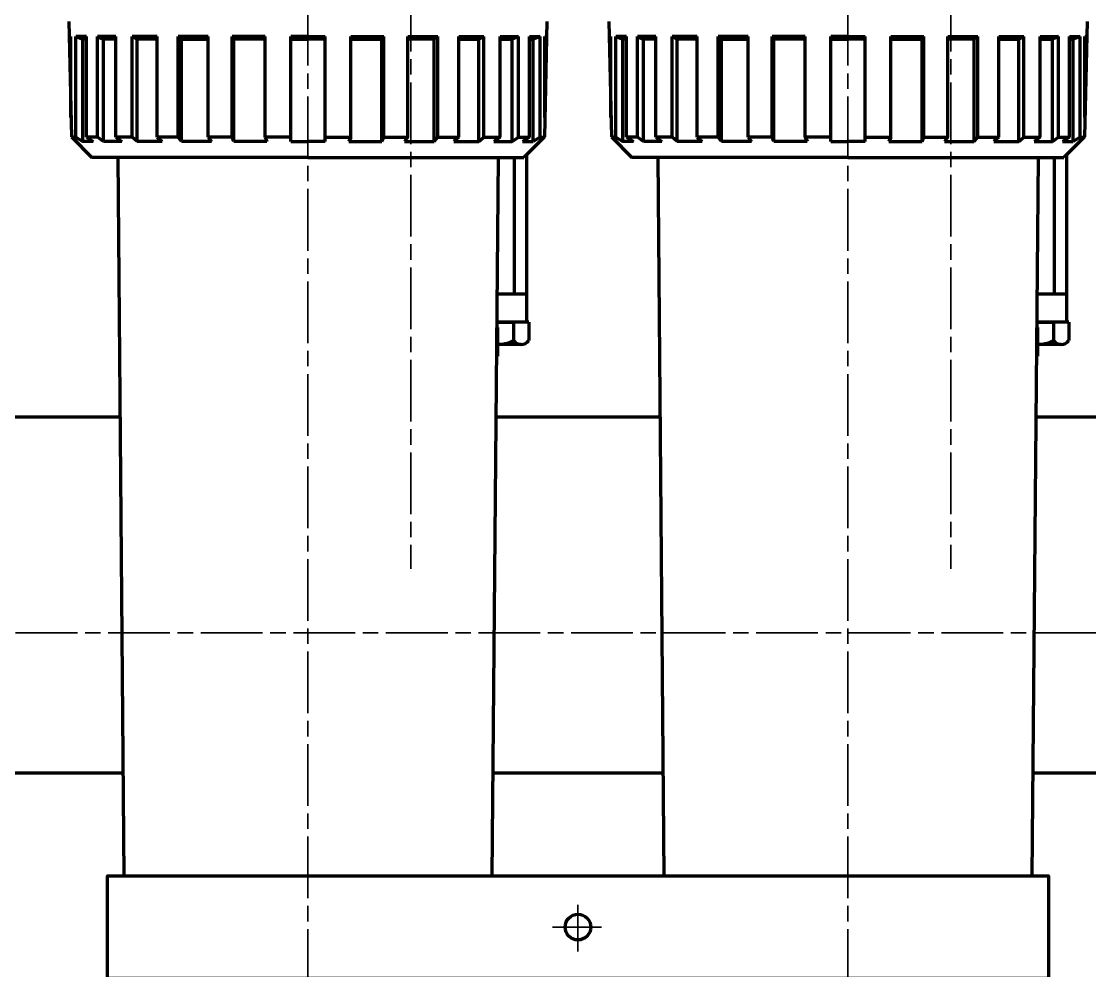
# Model space of a CAD drawing. Header units: millimetres. Extents: x 342 to 10709, y -204 to 5496.
# Drawn here: x 1819.8 to 2235.2, y 4159.4 to 4528.8 of the extents above; entities that cross this region are included whole.
import ezdxf

# ---------------------------------------------------------------- set-up
doc = ezdxf.new("R2010")
doc.units = ezdxf.units.MM
doc.linetypes.add('ACAD_ISO08W100', pattern=[36, 24, -3, 6, -3])
doc.layers.add('M_EQUIP_E3', color=3, linetype='Continuous', lineweight=35)
doc.layers.add('M_EQUIP_E7', color=7, linetype='Continuous', lineweight=70)

msp = doc.modelspace()

# ---------------------------------------------------------------- linework, layer by layer
at = {"layer": 'M_EQUIP_E3', "color": 3, "linetype": 'ACAD_ISO08W100', "lineweight": 35}
for p, q in [((1931.21, 4787.6), (1931.21, 3304.22)), ((2141.21, 4787.6), (2141.21, 3304.22)), ((1971.21, 4649.09), (1971.21, 4315.84)), ((2181.21, 4649.09), (2181.21, 4315.84)), ((2005.34, 4409.72), (2005.34, 4398.6)), ((2215.34, 4409.72), (2215.34, 4398.6)), ((1241.55, 4290.84), (2911.87, 4290.84)), ((2036.21, 4166.84), (2036.21, 4185.11)), ((2045.34, 4176.38), (2026.36, 4176.38))]:
    msp.add_line(p, q, dxfattribs=at)
at = {"layer": 'M_EQUIP_E7', "linetype": 'Continuous'}
for p, q in [((1838.25, 4528.83), (1839.21, 4483.88)), ((2024.17, 4528.83), (2023.21, 4483.88)), ((2048.25, 4528.83), (2049.21, 4483.88)), ((2234.17, 4528.83), (2233.21, 4483.88)), ((1839.05, 4522.88), (1838.38, 4522.88)), ((1839.05, 4521.85), (1838.4, 4521.85)), ((1839.05, 4491.46), (1839.05, 4522.88)), ((1840.93, 4483.8), (1840.93, 4522.88)), ((1840.93, 4522.88), (1843.64, 4521.85)), ((1845.04, 4522.88), (1840.93, 4522.88)), ((1843.64, 4482.03), (1843.64, 4521.85)), ((1845.04, 4521.85), (1843.64, 4521.85)), ((1845.04, 4483.8), (1845.04, 4522.88)), ((1849.33, 4483.8), (1849.33, 4522.88)), ((1849.33, 4522.88), (1851.73, 4521.85)), ((1856.45, 4522.88), (1849.33, 4522.88)), ((1851.73, 4482.03), (1851.73, 4521.85)), ((1856.45, 4521.85), (1851.73, 4521.85)), ((1856.45, 4483.8), (1856.45, 4522.88)), ((1862.86, 4483.8), (1862.86, 4522.88)), ((1872.56, 4522.88), (1862.86, 4522.88)), ((1862.86, 4522.88), (1864.81, 4521.85)), ((1864.81, 4482.03), (1864.81, 4521.85)), ((1872.56, 4521.85), (1864.81, 4521.85)), ((1872.56, 4483.8), (1872.56, 4522.88)), ((1892.35, 4522.88), (1880.7, 4522.88)), ((1880.7, 4483.8), (1880.7, 4522.88)), ((1880.7, 4522.88), (1882.07, 4521.85)), ((1882.07, 4521.85), (1892.35, 4521.85)), ((1882.07, 4482.03), (1882.07, 4521.85)), ((1892.35, 4483.8), (1892.35, 4522.88)), ((1914.58, 4522.88), (1901.7, 4522.88)), ((1901.7, 4483.8), (1901.7, 4522.88)), ((1902.41, 4521.85), (1901.7, 4522.88)), ((1914.58, 4521.85), (1902.41, 4521.85)), ((1902.41, 4482.03), (1902.41, 4521.85)), ((1914.58, 4483.8), (1914.58, 4522.88)), ((1924.56, 4482.03), (1924.56, 4522.88)), ((1931.21, 4522.88), (1924.56, 4522.88)), ((1924.56, 4521.85), (1931.21, 4521.85)), ((1931.21, 4522.88), (1937.86, 4522.88)), ((1937.86, 4521.85), (1931.21, 4521.85)), ((1937.86, 4482.03), (1937.86, 4522.88)), ((1947.84, 4483.8), (1947.84, 4522.88)), ((1947.84, 4522.88), (1960.72, 4522.88)), ((1947.84, 4521.85), (1960.01, 4521.85)), ((1960.01, 4521.85), (1960.72, 4522.88)), ((1960.01, 4482.03), (1960.01, 4521.85)), ((1960.72, 4483.8), (1960.72, 4522.88)), ((1970.07, 4483.8), (1970.07, 4522.88)), ((1970.07, 4522.88), (1981.73, 4522.88)), ((1980.35, 4521.85), (1970.07, 4521.85)), ((1981.73, 4522.88), (1980.35, 4521.85)), ((1980.35, 4482.03), (1980.35, 4521.85)), ((1981.73, 4483.8), (1981.73, 4522.88)), ((1989.86, 4483.8), (1989.86, 4522.88)), ((1989.86, 4522.88), (1999.56, 4522.88)), ((1989.86, 4521.85), (1997.61, 4521.85)), ((1999.56, 4522.88), (1997.61, 4521.85)), ((1997.61, 4482.03), (1997.61, 4521.85)), ((1999.56, 4483.8), (1999.56, 4522.88)), ((2005.97, 4483.8), (2005.97, 4522.88)), ((2005.97, 4522.88), (2013.1, 4522.88)), ((2005.97, 4521.85), (2010.69, 4521.85)), ((2013.1, 4522.88), (2010.69, 4521.85)), ((2010.69, 4482.03), (2010.69, 4521.85)), ((2013.1, 4483.8), (2013.1, 4522.88)), ((2017.38, 4483.8), (2017.38, 4522.88)), ((2017.38, 4522.88), (2021.49, 4522.88)), ((2017.38, 4521.85), (2018.78, 4521.85)), ((2021.49, 4522.88), (2018.78, 4521.85)), ((2018.78, 4482.03), (2018.78, 4521.85)), ((2021.49, 4483.8), (2021.49, 4522.88)), ((2023.37, 4491.46), (2023.37, 4522.88)), ((2023.37, 4522.88), (2024.04, 4522.88)), ((2023.37, 4521.85), (2024.02, 4521.85)), ((2049.05, 4522.88), (2048.38, 4522.88)), ((2049.05, 4521.85), (2048.4, 4521.85)), ((2049.05, 4491.46), (2049.05, 4522.88)), ((2050.93, 4483.8), (2050.93, 4522.88)), ((2050.93, 4522.88), (2053.64, 4521.85)), ((2055.04, 4522.88), (2050.93, 4522.88)), ((2053.64, 4482.03), (2053.64, 4521.85)), ((2055.04, 4521.85), (2053.64, 4521.85)), ((2055.04, 4483.8), (2055.04, 4522.88)), ((2059.33, 4483.8), (2059.33, 4522.88)), ((2059.33, 4522.88), (2061.73, 4521.85)), ((2066.45, 4522.88), (2059.33, 4522.88)), ((2061.73, 4482.03), (2061.73, 4521.85)), ((2066.45, 4521.85), (2061.73, 4521.85)), ((2066.45, 4483.8), (2066.45, 4522.88)), ((2072.86, 4483.8), (2072.86, 4522.88)), ((2082.56, 4522.88), (2072.86, 4522.88)), ((2072.86, 4522.88), (2074.81, 4521.85)), ((2074.81, 4482.03), (2074.81, 4521.85)), ((2082.56, 4521.85), (2074.81, 4521.85)), ((2082.56, 4483.8), (2082.56, 4522.88)), ((2090.7, 4483.8), (2090.7, 4522.88)), ((2102.35, 4522.88), (2090.7, 4522.88)), ((2090.7, 4522.88), (2092.07, 4521.85)), ((2092.07, 4482.03), (2092.07, 4521.85)), ((2092.07, 4521.85), (2102.35, 4521.85)), ((2102.35, 4483.8), (2102.35, 4522.88)), ((2111.7, 4483.8), (2111.7, 4522.88)), ((2112.41, 4521.85), (2111.7, 4522.88)), ((2124.58, 4522.88), (2111.7, 4522.88)), ((2112.41, 4482.03), (2112.41, 4521.85)), ((2124.58, 4521.85), (2112.41, 4521.85)), ((2124.58, 4483.8), (2124.58, 4522.88)), ((2134.56, 4482.03), (2134.56, 4522.88)), ((2141.21, 4522.88), (2134.56, 4522.88)), ((2134.56, 4521.85), (2141.21, 4521.85)), ((2141.21, 4522.88), (2147.86, 4522.88)), ((2147.86, 4521.85), (2141.21, 4521.85)), ((2147.86, 4482.03), (2147.86, 4522.88)), ((2157.84, 4483.8), (2157.84, 4522.88)), ((2157.84, 4522.88), (2170.72, 4522.88)), ((2157.84, 4521.85), (2170.01, 4521.85)), ((2170.01, 4521.85), (2170.72, 4522.88)), ((2170.01, 4482.03), (2170.01, 4521.85)), ((2170.72, 4483.8), (2170.72, 4522.88)), ((2180.07, 4483.8), (2180.07, 4522.88)), ((2180.07, 4522.88), (2191.73, 4522.88)), ((2190.35, 4521.85), (2180.07, 4521.85)), ((2191.73, 4522.88), (2190.35, 4521.85)), ((2190.35, 4482.03), (2190.35, 4521.85)), ((2191.73, 4483.8), (2191.73, 4522.88)), ((2199.86, 4483.8), (2199.86, 4522.88)), ((2199.86, 4522.88), (2209.56, 4522.88)), ((2199.86, 4521.85), (2207.61, 4521.85)), ((2209.56, 4522.88), (2207.61, 4521.85)), ((2207.61, 4482.03), (2207.61, 4521.85)), ((2209.56, 4483.8), (2209.56, 4522.88)), ((2215.97, 4483.8), (2215.97, 4522.88)), ((2215.97, 4522.88), (2223.1, 4522.88)), ((2215.97, 4521.85), (2220.69, 4521.85)), ((2223.1, 4522.88), (2220.69, 4521.85)), ((2220.69, 4482.03), (2220.69, 4521.85)), ((2223.1, 4483.8), (2223.1, 4522.88)), ((2227.38, 4483.8), (2227.38, 4522.88)), ((2227.38, 4522.88), (2231.49, 4522.88)), ((2227.38, 4521.85), (2228.78, 4521.85)), ((2231.49, 4522.88), (2228.78, 4521.85)), ((2228.78, 4482.03), (2228.78, 4521.85)), ((2231.49, 4483.8), (2231.49, 4522.88)), ((2233.37, 4491.46), (2233.37, 4522.88)), ((2233.37, 4522.88), (2234.04, 4522.88)), ((2233.37, 4521.85), (2234.02, 4521.85)), ((1839.21, 4483.88), (1847.21, 4475.88)), ((1840.93, 4483.8), (1839.28, 4483.8)), ((1840.93, 4483.8), (1843.64, 4482.03)), ((1849.33, 4483.8), (1845.04, 4483.8)), ((1845.04, 4483.8), (1847.75, 4482.03)), ((1851.73, 4482.03), (1849.33, 4483.8)), ((1862.86, 4483.8), (1856.45, 4483.8)), ((1856.45, 4483.8), (1858.86, 4482.03)), ((1864.81, 4482.03), (1862.86, 4483.8)), ((1872.56, 4483.8), (1874.51, 4482.03)), ((1880.7, 4483.8), (1872.56, 4483.8)), ((1882.07, 4482.03), (1880.7, 4483.8)), ((1901.7, 4483.8), (1892.35, 4483.8)), ((1892.35, 4483.8), (1893.72, 4482.03)), ((1902.41, 4482.03), (1901.7, 4483.8)), ((1924.56, 4483.8), (1914.58, 4483.8)), ((1914.58, 4483.8), (1915.29, 4482.03)), ((1937.86, 4483.8), (1947.84, 4483.8)), ((1947.84, 4483.8), (1947.13, 4482.03)), ((1960.01, 4482.03), (1960.72, 4483.8)), ((1960.72, 4483.8), (1970.07, 4483.8)), ((1970.07, 4483.8), (1968.7, 4482.03)), ((1980.35, 4482.03), (1981.73, 4483.8)), ((1981.73, 4483.8), (1989.86, 4483.8)), ((1989.86, 4483.8), (1987.91, 4482.03)), ((1997.61, 4482.03), (1999.56, 4483.8)), ((1999.56, 4483.8), (2005.97, 4483.8)), ((2005.97, 4483.8), (2003.56, 4482.03)), ((2010.69, 4482.03), (2013.1, 4483.8)), ((2013.1, 4483.8), (2017.38, 4483.8)), ((2017.38, 4483.8), (2014.67, 4482.03)), ((2023.21, 4483.88), (2015.21, 4475.88)), ((2021.49, 4483.8), (2018.78, 4482.03)), ((2021.49, 4483.8), (2023.14, 4483.8)), ((2049.21, 4483.88), (2057.21, 4475.88)), ((2050.93, 4483.8), (2049.28, 4483.8)), ((2050.93, 4483.8), (2053.64, 4482.03)), ((2059.33, 4483.8), (2055.04, 4483.8)), ((2055.04, 4483.8), (2057.75, 4482.03)), ((2061.73, 4482.03), (2059.33, 4483.8)), ((2072.86, 4483.8), (2066.45, 4483.8)), ((2066.45, 4483.8), (2068.86, 4482.03)), ((2074.81, 4482.03), (2072.86, 4483.8)), ((2090.7, 4483.8), (2082.56, 4483.8)), ((2082.56, 4483.8), (2084.51, 4482.03)), ((2092.07, 4482.03), (2090.7, 4483.8)), ((2111.7, 4483.8), (2102.35, 4483.8)), ((2102.35, 4483.8), (2103.72, 4482.03)), ((2112.41, 4482.03), (2111.7, 4483.8)), ((2134.56, 4483.8), (2124.58, 4483.8)), ((2124.58, 4483.8), (2125.29, 4482.03)), ((2147.86, 4483.8), (2157.84, 4483.8)), ((2157.84, 4483.8), (2157.13, 4482.03)), ((2170.01, 4482.03), (2170.72, 4483.8)), ((2170.72, 4483.8), (2180.07, 4483.8)), ((2180.07, 4483.8), (2178.7, 4482.03)), ((2190.35, 4482.03), (2191.73, 4483.8)), ((2191.73, 4483.8), (2199.86, 4483.8)), ((2199.86, 4483.8), (2197.91, 4482.03)), ((2207.61, 4482.03), (2209.56, 4483.8)), ((2209.56, 4483.8), (2215.97, 4483.8)), ((2215.97, 4483.8), (2213.56, 4482.03)), ((2220.69, 4482.03), (2223.1, 4483.8)), ((2223.1, 4483.8), (2227.38, 4483.8)), ((2227.38, 4483.8), (2224.67, 4482.03)), ((2233.21, 4483.88), (2225.21, 4475.88)), ((2231.49, 4483.8), (2228.78, 4482.03)), ((2231.49, 4483.8), (2233.14, 4483.8)), ((1847.75, 4482.03), (1843.64, 4482.03)), ((1858.86, 4482.03), (1851.73, 4482.03)), ((1874.51, 4482.03), (1864.81, 4482.03)), ((1893.72, 4482.03), (1882.07, 4482.03)), ((1915.29, 4482.03), (1902.41, 4482.03)), ((1924.56, 4482.03), (1931.21, 4482.03)), ((1937.86, 4482.03), (1931.21, 4482.03)), ((1947.13, 4482.03), (1960.01, 4482.03)), ((1968.7, 4482.03), (1980.35, 4482.03)), ((1987.91, 4482.03), (1997.61, 4482.03)), ((2003.56, 4482.03), (2010.69, 4482.03)), ((2014.67, 4482.03), (2018.78, 4482.03)), ((2057.75, 4482.03), (2053.64, 4482.03)), ((2068.86, 4482.03), (2061.73, 4482.03)), ((2084.51, 4482.03), (2074.81, 4482.03)), ((2103.72, 4482.03), (2092.07, 4482.03)), ((2125.29, 4482.03), (2112.41, 4482.03)), ((2134.56, 4482.03), (2141.21, 4482.03)), ((2147.86, 4482.03), (2141.21, 4482.03)), ((2157.13, 4482.03), (2170.01, 4482.03)), ((2178.7, 4482.03), (2190.35, 4482.03)), ((2197.91, 4482.03), (2207.61, 4482.03)), ((2213.56, 4482.03), (2220.69, 4482.03)), ((2224.67, 4482.03), (2228.78, 4482.03)), ((1931.21, 4475.88), (1847.21, 4475.88)), ((1931.21, 4475.88), (2015.21, 4475.88)), ((2141.21, 4475.88), (2057.21, 4475.88)), ((2141.21, 4475.88), (2225.21, 4475.88))]:
    msp.add_line(p, q, dxfattribs=at)
at = {"layer": 'M_EQUIP_E7', "color": 7, "linetype": 'Continuous', "lineweight": 70}
for p, q in [((1857.3, 4475.88), (1859.66, 4196.38)), ((2005.13, 4475.88), (2002.76, 4196.38)), ((2011.55, 4422.84), (2011.55, 4475.88)), ((2067.3, 4475.88), (2069.66, 4196.38)), ((2215.13, 4475.88), (2212.76, 4196.38)), ((2221.55, 4422.84), (2221.55, 4475.88)), ((2017.05, 4411.84), (2004.59, 4411.84)), ((2011.19, 4411.84), (2011.19, 4404.59)), ((2017.05, 4411.84), (2017.05, 4404.59)), ((2227.05, 4411.84), (2214.59, 4411.84)), ((2221.19, 4411.84), (2221.19, 4404.59)), ((2227.05, 4411.84), (2227.05, 4404.59)), ((2014.12, 4403.14), (2004.51, 4403.14)), ((2224.12, 4403.14), (2214.51, 4403.14)), ((1794.26, 4374.99), (1858.16, 4374.99)), ((2004.26, 4374.99), (2068.16, 4374.99)), ((2214.26, 4374.99), (2278.16, 4374.99)), ((2214.27, 4374.99), (2278.15, 4374.99)), ((1793.1, 4236.38), (1859.32, 4236.38)), ((2003.1, 4236.38), (2069.32, 4236.38)), ((2213.1, 4236.38), (2279.32, 4236.38)), ((2213.1, 4236.38), (2279.32, 4236.38))]:
    msp.add_line(p, q, dxfattribs=at)
at = {"layer": 'M_EQUIP_E7', "color": 7}
for p, q in [((2016.21, 4476.88), (2016.21, 4411.84)), ((2226.21, 4476.88), (2226.21, 4411.84)), ((2004.68, 4422.84), (2016.21, 4422.84)), ((2214.68, 4422.84), (2226.21, 4422.84)), ((2004.59, 4411.84), (2010.96, 4411.84)), ((2214.59, 4411.84), (2220.96, 4411.84))]:
    msp.add_line(p, q, dxfattribs=at)
at = {"layer": 'M_EQUIP_E7', "color": 7, "linetype": 'Continuous', "lineweight": 70}
msp.add_lwpolyline([(2219.15, 4156.38), (1853.27, 4156.38), (1853.27, 4196.38), (2219.15, 4196.38)], close=True, dxfattribs=at)
msp.add_circle((2036.21, 4176.38), 5, dxfattribs=at)
for centre, radius, start, end in [((2005.34, 4415.7), 12.55, 266.2307, 297.8101), ((2014.12, 4406.83), 3.68, 217.3166, 322.6834), ((2215.34, 4415.7), 12.55, 266.2307, 297.8101), ((2224.12, 4406.83), 3.68, 217.3166, 322.6834)]:
    msp.add_arc(centre, radius, start, end, dxfattribs=at)

doc.saveas('drawing.dxf')
